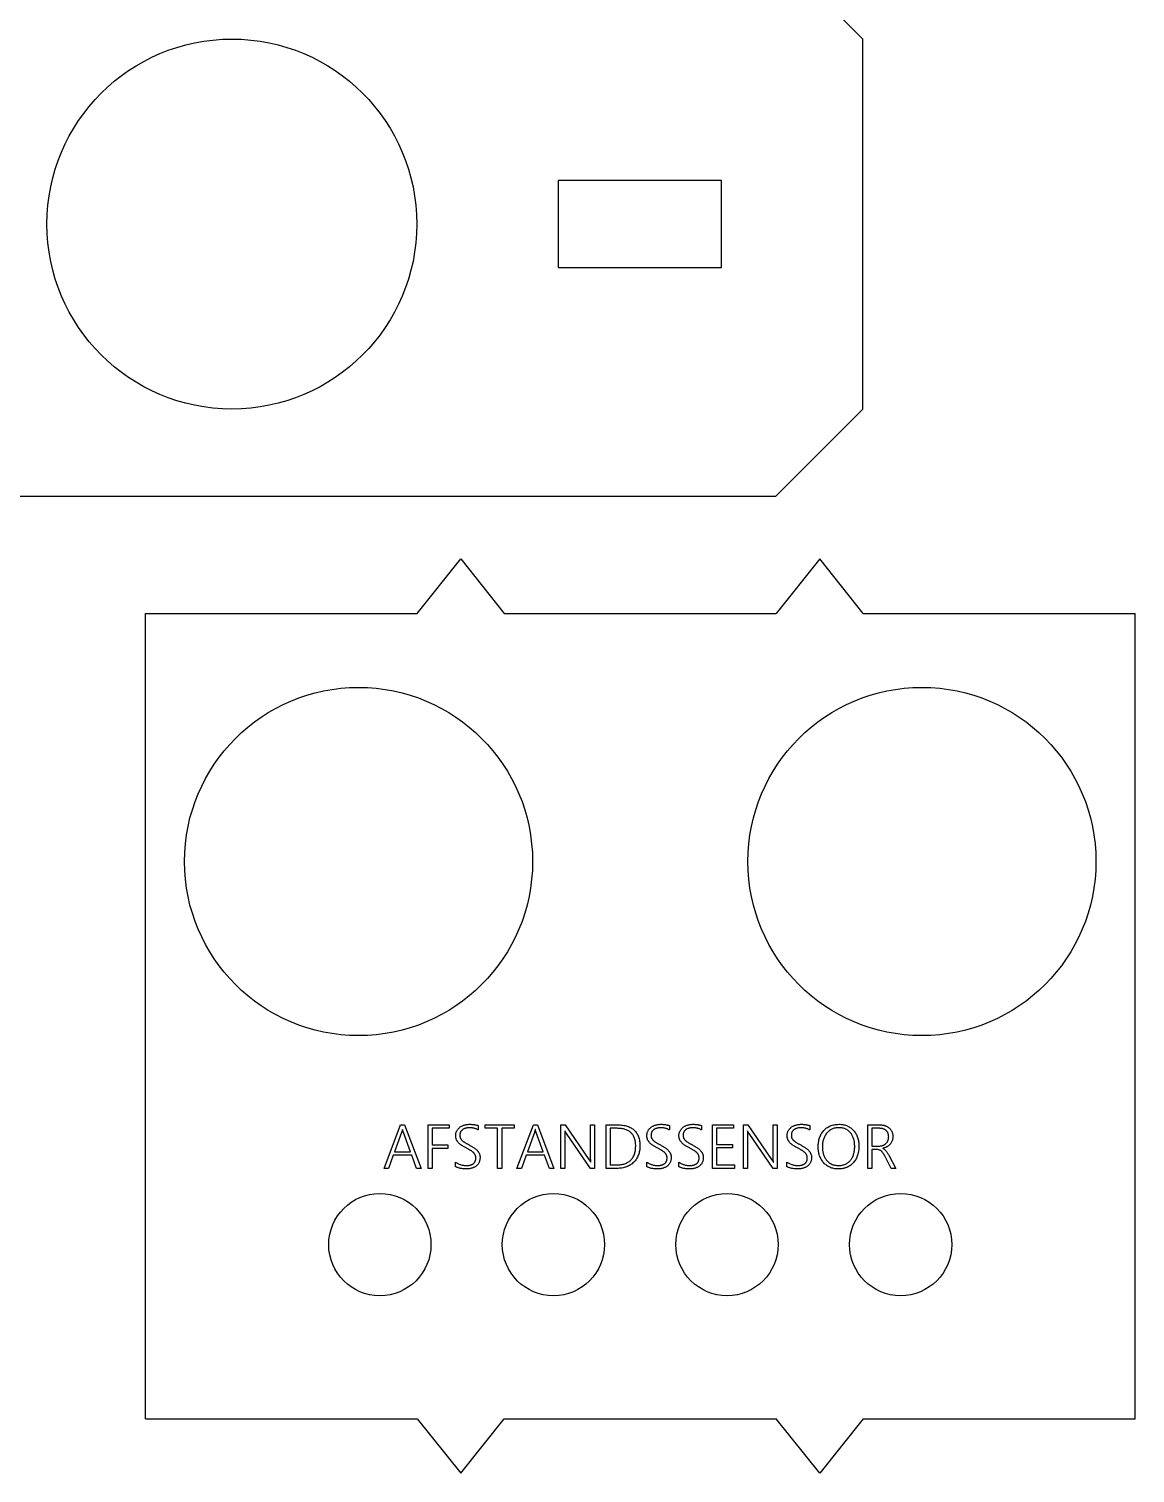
# Model space of a CAD drawing. Header units: millimetres. Extents: x 0 to 333, y 0 to 392.
# Drawn here: x 209 to 259.8, y 145.8 to 212.1 of the extents above; entities that cross this region are included whole.
import ezdxf

# ---------------------------------------------------------------- set-up
doc = ezdxf.new("R2010")
doc.units = ezdxf.units.MM

msp = doc.modelspace()

# ---------------------------------------------------------------- linework, layer by layer
at = {"color": 7, "linetype": 'Continuous', "lineweight": 25}
for p, q in [((247.286, 211.656), (243.286, 215.656)), ((247.286, 194.656), (247.286, 211.656)), ((240.786, 205.156), (233.286, 205.156)), ((233.286, 205.156), (233.286, 201.156)), ((240.786, 201.156), (240.786, 205.156)), ((233.286, 201.156), (240.786, 201.156)), ((243.286, 190.656), (247.286, 194.656)), ((207.286, 190.656), (243.286, 190.656)), ((226.808, 185.268), (228.808, 187.768)), ((228.808, 187.768), (230.808, 185.268)), ((245.308, 187.768), (243.308, 185.268)), ((247.308, 185.268), (245.308, 187.768)), ((214.308, 148.268), (214.308, 185.268)), ((214.308, 185.268), (226.808, 185.268)), ((230.808, 185.268), (243.308, 185.268)), ((247.308, 185.268), (259.808, 185.268)), ((259.808, 148.268), (259.808, 185.268)), ((225.284, 159.768), (226.042, 161.768)), ((226.088, 161.418), (225.766, 160.531)), ((226.042, 161.768), (226.228, 161.768)), ((226.132, 161.559), (226.127, 161.559)), ((226.495, 160.531), (226.17, 161.418)), ((226.228, 161.768), (226.982, 159.768)), ((227.303, 161.768), (228.273, 161.768)), ((227.303, 159.768), (227.303, 161.768)), ((227.488, 161.61), (227.488, 160.847)), ((228.273, 161.61), (227.488, 161.61)), ((228.273, 161.768), (228.273, 161.61)), ((229.612, 161.733), (229.612, 161.535)), ((229.93, 161.768), (231.262, 161.768)), ((229.93, 161.61), (229.93, 161.768)), ((230.503, 161.61), (229.93, 161.61)), ((230.503, 159.768), (230.503, 161.61)), ((230.688, 161.61), (230.688, 159.768)), ((231.262, 161.61), (230.688, 161.61)), ((231.262, 161.768), (231.262, 161.61)), ((231.39, 159.768), (232.148, 161.768)), ((232.193, 161.418), (231.871, 160.531)), ((232.148, 161.768), (232.333, 161.768)), ((232.238, 161.559), (232.232, 161.559)), ((232.6, 160.531), (232.275, 161.418)), ((232.333, 161.768), (233.087, 159.768)), ((233.408, 161.768), (233.612, 161.768)), ((233.408, 159.768), (233.408, 161.768)), ((233.593, 161.498), (233.586, 161.498)), ((233.593, 161.317), (233.593, 159.768)), ((233.612, 161.768), (234.699, 160.182)), ((234.771, 159.768), (233.666, 161.373)), ((234.777, 161.768), (234.962, 161.768)), ((234.777, 160.281), (234.777, 161.768)), ((234.962, 161.768), (234.962, 159.768)), ((235.487, 161.768), (236.01, 161.768)), ((235.487, 159.768), (235.487, 161.768)), ((235.672, 161.61), (235.672, 159.926)), ((235.998, 161.61), (235.672, 161.61)), ((238.402, 161.733), (238.402, 161.535)), ((239.875, 161.733), (239.875, 161.535)), ((240.382, 161.768), (241.352, 161.768)), ((240.382, 159.768), (240.382, 161.768)), ((240.567, 161.61), (240.567, 160.873)), ((241.352, 161.61), (240.567, 161.61)), ((241.352, 161.768), (241.352, 161.61)), ((241.803, 161.768), (242.007, 161.768)), ((241.803, 159.768), (241.803, 161.768)), ((241.988, 161.498), (241.981, 161.498)), ((241.988, 161.317), (241.988, 159.768)), ((242.007, 161.768), (243.094, 160.182)), ((243.166, 159.768), (242.061, 161.373)), ((243.171, 161.768), (243.357, 161.768)), ((243.171, 160.281), (243.171, 161.768)), ((243.357, 161.768), (243.357, 159.768)), ((244.849, 161.733), (244.849, 161.535)), ((247.513, 161.768), (248.087, 161.768)), ((247.513, 159.768), (247.513, 161.768)), ((248.043, 161.61), (247.698, 161.61)), ((247.698, 161.61), (247.698, 160.794)), ((227.488, 160.847), (228.215, 160.847)), ((227.488, 160.689), (227.488, 159.768)), ((228.215, 160.689), (227.488, 160.689)), ((228.215, 160.847), (228.215, 160.689)), ((240.567, 160.873), (241.293, 160.873)), ((240.567, 160.715), (240.567, 159.926)), ((241.293, 160.715), (240.567, 160.715)), ((241.293, 160.873), (241.293, 160.715)), ((247.698, 160.794), (248.028, 160.794)), ((247.698, 160.636), (247.698, 159.768)), ((247.917, 160.636), (247.698, 160.636)), ((248.216, 160.692), (248.216, 160.687)), ((225.703, 160.373), (225.49, 159.768)), ((226.557, 160.373), (225.703, 160.373)), ((225.766, 160.531), (226.495, 160.531)), ((226.776, 159.768), (226.557, 160.373)), ((228.567, 159.844), (228.567, 160.058)), ((231.809, 160.373), (231.595, 159.768)), ((232.662, 160.373), (231.809, 160.373)), ((231.871, 160.531), (232.6, 160.531)), ((232.881, 159.768), (232.662, 160.373)), ((234.781, 160.051), (234.788, 160.051)), ((235.672, 159.926), (235.977, 159.926)), ((237.357, 159.844), (237.357, 160.058)), ((238.83, 159.844), (238.83, 160.058)), ((240.567, 159.926), (241.396, 159.926)), ((241.396, 159.926), (241.396, 159.768)), ((243.175, 160.051), (243.182, 160.051)), ((243.804, 159.844), (243.804, 160.058)), ((248.597, 159.768), (248.298, 160.34)), ((248.479, 160.383), (248.814, 159.768)), ((225.49, 159.768), (225.284, 159.768)), ((226.982, 159.768), (226.776, 159.768)), ((227.488, 159.768), (227.303, 159.768)), ((230.688, 159.768), (230.503, 159.768)), ((231.595, 159.768), (231.39, 159.768)), ((233.087, 159.768), (232.881, 159.768)), ((233.593, 159.768), (233.408, 159.768)), ((234.962, 159.768), (234.771, 159.768)), ((235.985, 159.768), (235.487, 159.768)), ((241.396, 159.768), (240.382, 159.768)), ((241.988, 159.768), (241.803, 159.768)), ((243.357, 159.768), (243.166, 159.768)), ((247.698, 159.768), (247.513, 159.768)), ((248.814, 159.768), (248.597, 159.768)), ((214.308, 148.268), (226.808, 148.268)), ((226.808, 148.268), (228.808, 145.768)), ((228.808, 145.768), (230.808, 148.268)), ((230.808, 148.268), (243.308, 148.268)), ((245.308, 145.768), (243.308, 148.268)), ((247.308, 148.268), (245.308, 145.768)), ((247.308, 148.268), (259.808, 148.268))]:
    msp.add_line(p, q, dxfattribs=at)
for centre, radius in [((218.286, 203.156), 8.5), ((224.108, 173.868), 8), ((250.008, 173.868), 8), ((225.088, 156.268), 2.35), ((233.068, 156.268), 2.35), ((241.048, 156.268), 2.35), ((249.028, 156.268), 2.35)]:
    msp.add_circle(centre, radius, dxfattribs=at)
for points, knots in [([(226.127, 161.559), (226.124, 161.545), (226.119, 161.518), (226.109, 161.481), (226.098, 161.448), (226.091, 161.428), (226.088, 161.418)], [0, 0, 0, 0, 0.293668, 0.558533, 0.791736, 1, 1, 1, 1]), ([(226.17, 161.418), (226.166, 161.428), (226.159, 161.448), (226.149, 161.481), (226.139, 161.518), (226.135, 161.545), (226.132, 161.559)], [0, 0, 0, 0, 0.208758, 0.442514, 0.707303, 1, 1, 1, 1]), ([(228.574, 161.276), (228.575, 161.296), (228.576, 161.334), (228.586, 161.39), (228.602, 161.443), (228.624, 161.492), (228.653, 161.538), (228.685, 161.581), (228.722, 161.62), (228.764, 161.656), (228.81, 161.687), (228.859, 161.715), (228.913, 161.739), (228.969, 161.759), (229.029, 161.775), (229.091, 161.786), (229.154, 161.793), (229.198, 161.794), (229.219, 161.794)], [0, 0, 0, 0, 0.063735, 0.124676, 0.183796, 0.242354, 0.300661, 0.358779, 0.416691, 0.475722, 0.535839, 0.597217, 0.660158, 0.725177, 0.791995, 0.859818, 0.928765, 1, 1, 1, 1]), ([(229.053, 160.709), (229.032, 160.721), (228.993, 160.743), (228.936, 160.776), (228.883, 160.808), (228.835, 160.839), (228.791, 160.87), (228.752, 160.902), (228.717, 160.933), (228.686, 160.965), (228.659, 160.999), (228.635, 161.033), (228.616, 161.069), (228.6, 161.106), (228.589, 161.145), (228.58, 161.186), (228.575, 161.23), (228.575, 161.26), (228.574, 161.276)], [0, 0, 0, 0, 0.089078, 0.173101, 0.251216, 0.324082, 0.391474, 0.455748, 0.515299, 0.571813, 0.625648, 0.677941, 0.729585, 0.780128, 0.831353, 0.885231, 0.940946, 1, 1, 1, 1]), ([(229.198, 161.636), (229.184, 161.636), (229.155, 161.636), (229.112, 161.631), (229.071, 161.624), (229.031, 161.614), (228.994, 161.602), (228.958, 161.587), (228.925, 161.57), (228.894, 161.55), (228.866, 161.527), (228.841, 161.502), (228.819, 161.474), (228.8, 161.443), (228.785, 161.41), (228.775, 161.374), (228.768, 161.335), (228.767, 161.309), (228.767, 161.295)], [0, 0, 0, 0, 0.070659, 0.140277, 0.207866, 0.274449, 0.338928, 0.401051, 0.462157, 0.521852, 0.580128, 0.637141, 0.694589, 0.752299, 0.810754, 0.87107, 0.933949, 1, 1, 1, 1]), ([(228.767, 161.295), (228.767, 161.283), (228.768, 161.259), (228.772, 161.224), (228.779, 161.191), (228.789, 161.161), (228.803, 161.133), (228.82, 161.107), (228.84, 161.08), (228.863, 161.054), (228.892, 161.03), (228.923, 161.005), (228.958, 160.98), (228.998, 160.955), (229.042, 160.93), (229.09, 160.903), (229.143, 160.874), (229.179, 160.854), (229.198, 160.844)], [0, 0, 0, 0, 0.056398, 0.109489, 0.158938, 0.205362, 0.251354, 0.298957, 0.348886, 0.401054, 0.456764, 0.517129, 0.582083, 0.651682, 0.727748, 0.810957, 0.902166, 1, 1, 1, 1]), ([(229.612, 161.535), (229.597, 161.543), (229.568, 161.56), (229.52, 161.58), (229.471, 161.597), (229.421, 161.612), (229.368, 161.622), (229.313, 161.631), (229.256, 161.635), (229.218, 161.636), (229.198, 161.636)], [0, 0, 0, 0, 0.117858, 0.236682, 0.357139, 0.479208, 0.60482, 0.732257, 0.864402, 1, 1, 1, 1]), ([(229.219, 161.794), (229.239, 161.794), (229.276, 161.794), (229.331, 161.791), (229.384, 161.786), (229.434, 161.779), (229.482, 161.771), (229.528, 161.76), (229.571, 161.748), (229.599, 161.738), (229.612, 161.733)], [0, 0, 0, 0, 0.144064, 0.281099, 0.413379, 0.541002, 0.662297, 0.779599, 0.891958, 1, 1, 1, 1]), ([(232.232, 161.559), (232.229, 161.545), (232.224, 161.518), (232.214, 161.481), (232.204, 161.448), (232.196, 161.428), (232.193, 161.418)], [0, 0, 0, 0, 0.293668, 0.558533, 0.791736, 1, 1, 1, 1]), ([(232.275, 161.418), (232.272, 161.428), (232.265, 161.448), (232.254, 161.481), (232.245, 161.518), (232.24, 161.545), (232.238, 161.559)], [0, 0, 0, 0, 0.208758, 0.442514, 0.707303, 1, 1, 1, 1]), ([(233.586, 161.498), (233.587, 161.488), (233.589, 161.465), (233.591, 161.425), (233.593, 161.375), (233.593, 161.337), (233.593, 161.317)], [0, 0, 0, 0, 0.166092, 0.386073, 0.662531, 1, 1, 1, 1]), ([(233.666, 161.373), (233.66, 161.383), (233.646, 161.404), (233.625, 161.435), (233.607, 161.466), (233.597, 161.488), (233.593, 161.498)], [0, 0, 0, 0, 0.25441, 0.513536, 0.763842, 1, 1, 1, 1]), ([(236.849, 160.789), (236.848, 160.823), (236.847, 160.887), (236.837, 160.98), (236.82, 161.067), (236.797, 161.148), (236.767, 161.222), (236.731, 161.29), (236.687, 161.351), (236.637, 161.406), (236.58, 161.454), (236.516, 161.496), (236.446, 161.531), (236.369, 161.56), (236.286, 161.583), (236.196, 161.598), (236.099, 161.608), (236.032, 161.609), (235.998, 161.61)], [0, 0, 0, 0, 0.073434, 0.142362, 0.207253, 0.268784, 0.327412, 0.384002, 0.439037, 0.493345, 0.548215, 0.603816, 0.661596, 0.721869, 0.785362, 0.852528, 0.923838, 1, 1, 1, 1]), ([(236.01, 161.768), (236.051, 161.767), (236.132, 161.766), (236.248, 161.754), (236.356, 161.735), (236.457, 161.708), (236.55, 161.674), (236.636, 161.631), (236.713, 161.581), (236.783, 161.523), (236.844, 161.457), (236.898, 161.384), (236.943, 161.304), (236.979, 161.216), (237.008, 161.121), (237.028, 161.018), (237.041, 160.909), (237.042, 160.833), (237.043, 160.794)], [0, 0, 0, 0, 0.076225, 0.147957, 0.215583, 0.279565, 0.340358, 0.398656, 0.455173, 0.510529, 0.565501, 0.62094, 0.677267, 0.735466, 0.796321, 0.86031, 0.928068, 1, 1, 1, 1]), ([(237.364, 161.276), (237.364, 161.296), (237.366, 161.334), (237.375, 161.39), (237.391, 161.443), (237.414, 161.492), (237.442, 161.538), (237.474, 161.581), (237.512, 161.62), (237.553, 161.656), (237.599, 161.687), (237.649, 161.715), (237.702, 161.739), (237.759, 161.759), (237.818, 161.775), (237.88, 161.786), (237.944, 161.793), (237.987, 161.794), (238.009, 161.794)], [0, 0, 0, 0, 0.0637348, 0.1246758, 0.1837958, 0.2423537, 0.3006609, 0.3587793, 0.4166912, 0.4757224, 0.5358388, 0.5972169, 0.6601576, 0.7251767, 0.7919952, 0.8598183, 0.9287649, 1, 1, 1, 1]), ([(237.842, 160.709), (237.822, 160.721), (237.782, 160.743), (237.725, 160.776), (237.673, 160.808), (237.625, 160.839), (237.581, 160.87), (237.542, 160.902), (237.506, 160.933), (237.475, 160.965), (237.448, 160.999), (237.425, 161.033), (237.406, 161.069), (237.39, 161.106), (237.378, 161.145), (237.37, 161.186), (237.365, 161.23), (237.364, 161.26), (237.364, 161.276)], [0, 0, 0, 0, 0.089078, 0.173101, 0.251216, 0.324082, 0.391474, 0.455748, 0.515299, 0.571813, 0.625648, 0.677941, 0.729585, 0.780128, 0.831353, 0.885231, 0.940946, 1, 1, 1, 1]), ([(237.988, 161.636), (237.973, 161.636), (237.945, 161.636), (237.902, 161.631), (237.861, 161.624), (237.821, 161.614), (237.783, 161.602), (237.747, 161.587), (237.714, 161.57), (237.683, 161.55), (237.655, 161.527), (237.63, 161.502), (237.608, 161.474), (237.59, 161.443), (237.574, 161.41), (237.565, 161.374), (237.558, 161.335), (237.557, 161.309), (237.557, 161.295)], [0, 0, 0, 0, 0.070659, 0.140277, 0.207866, 0.274449, 0.338928, 0.401051, 0.462157, 0.521852, 0.580128, 0.637141, 0.694589, 0.752299, 0.810754, 0.87107, 0.933949, 1, 1, 1, 1]), ([(237.557, 161.295), (237.557, 161.283), (237.557, 161.259), (237.562, 161.224), (237.569, 161.191), (237.579, 161.161), (237.592, 161.133), (237.609, 161.107), (237.629, 161.08), (237.653, 161.054), (237.681, 161.03), (237.712, 161.005), (237.748, 160.98), (237.787, 160.955), (237.831, 160.93), (237.879, 160.903), (237.932, 160.874), (237.969, 160.854), (237.988, 160.844)], [0, 0, 0, 0, 0.056398, 0.109489, 0.158938, 0.205362, 0.251354, 0.298957, 0.348886, 0.401054, 0.456764, 0.517129, 0.582083, 0.651682, 0.727748, 0.810957, 0.902166, 1, 1, 1, 1]), ([(238.402, 161.535), (238.387, 161.543), (238.357, 161.56), (238.31, 161.58), (238.261, 161.597), (238.21, 161.612), (238.157, 161.622), (238.103, 161.631), (238.046, 161.635), (238.007, 161.636), (237.988, 161.636)], [0, 0, 0, 0, 0.117858, 0.236682, 0.357139, 0.479208, 0.60482, 0.732257, 0.864402, 1, 1, 1, 1]), ([(238.009, 161.794), (238.028, 161.794), (238.066, 161.794), (238.121, 161.791), (238.173, 161.786), (238.224, 161.779), (238.272, 161.771), (238.317, 161.76), (238.361, 161.748), (238.388, 161.738), (238.402, 161.733)], [0, 0, 0, 0, 0.144064, 0.281099, 0.413379, 0.541002, 0.662297, 0.779599, 0.891958, 1, 1, 1, 1]), ([(238.837, 161.276), (238.838, 161.296), (238.839, 161.334), (238.849, 161.39), (238.865, 161.443), (238.887, 161.492), (238.916, 161.538), (238.948, 161.581), (238.986, 161.62), (239.027, 161.656), (239.073, 161.687), (239.122, 161.715), (239.176, 161.739), (239.233, 161.759), (239.292, 161.775), (239.354, 161.786), (239.417, 161.793), (239.461, 161.794), (239.483, 161.794)], [0, 0, 0, 0, 0.0637348, 0.1246758, 0.1837958, 0.2423537, 0.3006609, 0.3587793, 0.4166912, 0.4757224, 0.5358388, 0.5972169, 0.6601576, 0.7251767, 0.7919952, 0.8598183, 0.9287649, 1, 1, 1, 1]), ([(239.316, 160.709), (239.296, 160.721), (239.256, 160.743), (239.199, 160.776), (239.147, 160.808), (239.098, 160.839), (239.055, 160.87), (239.015, 160.902), (238.98, 160.933), (238.949, 160.965), (238.922, 160.999), (238.899, 161.033), (238.879, 161.069), (238.863, 161.106), (238.852, 161.145), (238.843, 161.186), (238.838, 161.23), (238.838, 161.26), (238.837, 161.276)], [0, 0, 0, 0, 0.089078, 0.173101, 0.251216, 0.324082, 0.391474, 0.455748, 0.515299, 0.571813, 0.625648, 0.677941, 0.729585, 0.780128, 0.831353, 0.885231, 0.940946, 1, 1, 1, 1]), ([(239.462, 161.636), (239.447, 161.636), (239.418, 161.636), (239.376, 161.631), (239.334, 161.624), (239.295, 161.614), (239.257, 161.602), (239.221, 161.587), (239.188, 161.57), (239.157, 161.55), (239.129, 161.527), (239.104, 161.502), (239.082, 161.474), (239.063, 161.443), (239.048, 161.41), (239.038, 161.374), (239.031, 161.335), (239.031, 161.309), (239.03, 161.295)], [0, 0, 0, 0, 0.070659, 0.140277, 0.207866, 0.274449, 0.338928, 0.401051, 0.462157, 0.521852, 0.580128, 0.637141, 0.694589, 0.752299, 0.810754, 0.87107, 0.933949, 1, 1, 1, 1]), ([(239.03, 161.295), (239.03, 161.283), (239.031, 161.259), (239.036, 161.224), (239.042, 161.191), (239.052, 161.161), (239.066, 161.133), (239.083, 161.107), (239.103, 161.08), (239.127, 161.054), (239.155, 161.03), (239.186, 161.005), (239.221, 160.98), (239.261, 160.955), (239.305, 160.93), (239.353, 160.903), (239.406, 160.874), (239.443, 160.854), (239.462, 160.844)], [0, 0, 0, 0, 0.056398, 0.109489, 0.158938, 0.205362, 0.251354, 0.298957, 0.348886, 0.401054, 0.456764, 0.517129, 0.582083, 0.651682, 0.727748, 0.810957, 0.902166, 1, 1, 1, 1]), ([(239.875, 161.535), (239.86, 161.543), (239.831, 161.56), (239.784, 161.58), (239.735, 161.597), (239.684, 161.612), (239.631, 161.622), (239.576, 161.631), (239.52, 161.635), (239.481, 161.636), (239.462, 161.636)], [0, 0, 0, 0, 0.117858, 0.236682, 0.357139, 0.479208, 0.60482, 0.732257, 0.864402, 1, 1, 1, 1]), ([(239.483, 161.794), (239.502, 161.794), (239.539, 161.794), (239.594, 161.791), (239.647, 161.786), (239.697, 161.779), (239.745, 161.771), (239.791, 161.76), (239.834, 161.748), (239.862, 161.738), (239.875, 161.733)], [0, 0, 0, 0, 0.144064, 0.281099, 0.413379, 0.541002, 0.662297, 0.779599, 0.891958, 1, 1, 1, 1]), ([(241.981, 161.498), (241.982, 161.488), (241.984, 161.465), (241.986, 161.425), (241.988, 161.375), (241.988, 161.337), (241.988, 161.317)], [0, 0, 0, 0, 0.166092, 0.386073, 0.662531, 1, 1, 1, 1]), ([(242.061, 161.373), (242.054, 161.383), (242.04, 161.404), (242.02, 161.435), (242.002, 161.466), (241.992, 161.488), (241.988, 161.498)], [0, 0, 0, 0, 0.25441, 0.513536, 0.763842, 1, 1, 1, 1]), ([(243.811, 161.276), (243.812, 161.296), (243.813, 161.334), (243.823, 161.39), (243.839, 161.443), (243.861, 161.492), (243.889, 161.538), (243.922, 161.581), (243.959, 161.62), (244.001, 161.656), (244.047, 161.687), (244.096, 161.715), (244.149, 161.739), (244.206, 161.759), (244.266, 161.775), (244.327, 161.786), (244.391, 161.793), (244.434, 161.794), (244.456, 161.794)], [0, 0, 0, 0, 0.0637348, 0.1246758, 0.1837958, 0.2423537, 0.3006609, 0.3587793, 0.4166912, 0.4757224, 0.5358388, 0.5972169, 0.6601576, 0.7251767, 0.7919952, 0.8598183, 0.9287649, 1, 1, 1, 1]), ([(244.29, 160.709), (244.269, 160.721), (244.23, 160.743), (244.172, 160.776), (244.12, 160.808), (244.072, 160.839), (244.028, 160.87), (243.989, 160.902), (243.954, 160.933), (243.923, 160.965), (243.896, 160.999), (243.872, 161.033), (243.853, 161.069), (243.837, 161.106), (243.826, 161.145), (243.817, 161.186), (243.812, 161.23), (243.811, 161.26), (243.811, 161.276)], [0, 0, 0, 0, 0.089078, 0.173101, 0.251216, 0.324082, 0.391474, 0.455748, 0.515299, 0.571813, 0.625648, 0.677941, 0.729585, 0.780128, 0.831353, 0.885231, 0.940946, 1, 1, 1, 1]), ([(244.435, 161.636), (244.421, 161.636), (244.392, 161.636), (244.349, 161.631), (244.308, 161.624), (244.268, 161.614), (244.23, 161.602), (244.195, 161.587), (244.161, 161.57), (244.131, 161.55), (244.102, 161.527), (244.077, 161.502), (244.056, 161.474), (244.037, 161.443), (244.022, 161.41), (244.012, 161.374), (244.005, 161.335), (244.004, 161.309), (244.004, 161.295)], [0, 0, 0, 0, 0.070659, 0.140277, 0.207866, 0.274449, 0.338928, 0.401051, 0.462157, 0.521852, 0.580128, 0.637141, 0.694589, 0.752299, 0.810754, 0.87107, 0.933949, 1, 1, 1, 1]), ([(244.004, 161.295), (244.004, 161.283), (244.004, 161.259), (244.009, 161.224), (244.016, 161.191), (244.026, 161.161), (244.039, 161.133), (244.057, 161.107), (244.077, 161.08), (244.1, 161.054), (244.128, 161.03), (244.159, 161.005), (244.195, 160.98), (244.235, 160.955), (244.278, 160.93), (244.327, 160.903), (244.379, 160.874), (244.416, 160.854), (244.435, 160.844)], [0, 0, 0, 0, 0.056398, 0.109489, 0.158938, 0.205362, 0.251354, 0.298957, 0.348886, 0.401054, 0.456764, 0.517129, 0.582083, 0.651682, 0.727748, 0.810957, 0.902166, 1, 1, 1, 1]), ([(244.849, 161.535), (244.834, 161.543), (244.804, 161.56), (244.757, 161.58), (244.708, 161.597), (244.657, 161.612), (244.605, 161.622), (244.55, 161.631), (244.493, 161.635), (244.455, 161.636), (244.435, 161.636)], [0, 0, 0, 0, 0.117858, 0.236682, 0.357139, 0.479208, 0.60482, 0.732257, 0.864402, 1, 1, 1, 1]), ([(244.456, 161.794), (244.475, 161.794), (244.513, 161.794), (244.568, 161.791), (244.621, 161.786), (244.671, 161.779), (244.719, 161.771), (244.765, 161.76), (244.808, 161.748), (244.835, 161.738), (244.849, 161.733)], [0, 0, 0, 0, 0.144064, 0.281099, 0.413379, 0.541002, 0.662297, 0.779599, 0.891958, 1, 1, 1, 1]), ([(245.238, 160.746), (245.238, 160.784), (245.24, 160.859), (245.252, 160.968), (245.272, 161.072), (245.301, 161.171), (245.336, 161.264), (245.38, 161.351), (245.43, 161.431), (245.489, 161.504), (245.554, 161.569), (245.627, 161.627), (245.707, 161.677), (245.793, 161.719), (245.886, 161.753), (245.985, 161.776), (246.091, 161.791), (246.163, 161.793), (246.201, 161.794)], [0, 0, 0, 0, 0.070944, 0.138921, 0.20488, 0.268796, 0.331017, 0.390998, 0.449575, 0.507295, 0.564667, 0.622228, 0.680315, 0.739952, 0.801246, 0.864691, 0.93057, 1, 1, 1, 1]), ([(246.181, 161.636), (246.152, 161.635), (246.095, 161.633), (246.012, 161.621), (245.934, 161.599), (245.861, 161.568), (245.794, 161.531), (245.732, 161.486), (245.675, 161.436), (245.625, 161.38), (245.58, 161.318), (245.54, 161.251), (245.507, 161.179), (245.48, 161.102), (245.458, 161.021), (245.442, 160.938), (245.433, 160.852), (245.431, 160.793), (245.43, 160.764)], [0, 0, 0, 0, 0.067943, 0.132729, 0.194952, 0.255772, 0.315241, 0.373676, 0.431903, 0.490554, 0.549621, 0.609607, 0.671036, 0.734314, 0.798994, 0.864471, 0.931451, 1, 1, 1, 1]), ([(246.917, 160.769), (246.916, 160.798), (246.916, 160.855), (246.907, 160.94), (246.894, 161.022), (246.876, 161.102), (246.852, 161.179), (246.822, 161.251), (246.786, 161.318), (246.744, 161.38), (246.696, 161.437), (246.641, 161.486), (246.581, 161.531), (246.514, 161.568), (246.441, 161.599), (246.36, 161.621), (246.273, 161.634), (246.213, 161.635), (246.181, 161.636)], [0, 0, 0, 0, 0.067764, 0.133893, 0.198608, 0.262551, 0.324898, 0.385483, 0.443955, 0.501912, 0.559269, 0.616483, 0.674319, 0.733687, 0.794985, 0.859242, 0.927066, 1, 1, 1, 1]), ([(246.201, 161.794), (246.235, 161.793), (246.302, 161.792), (246.4, 161.777), (246.493, 161.754), (246.579, 161.72), (246.661, 161.679), (246.736, 161.63), (246.805, 161.574), (246.867, 161.51), (246.922, 161.44), (246.972, 161.364), (247.013, 161.281), (247.048, 161.193), (247.075, 161.1), (247.096, 161.002), (247.107, 160.9), (247.109, 160.831), (247.11, 160.796)], [0, 0, 0, 0, 0.067853, 0.132812, 0.195223, 0.256506, 0.316411, 0.375224, 0.433412, 0.491893, 0.550755, 0.610399, 0.67091, 0.733598, 0.797774, 0.86313, 0.930533, 1, 1, 1, 1]), ([(248.478, 161.224), (248.477, 161.239), (248.477, 161.267), (248.471, 161.309), (248.463, 161.348), (248.45, 161.385), (248.435, 161.419), (248.415, 161.451), (248.393, 161.481), (248.366, 161.508), (248.337, 161.532), (248.304, 161.553), (248.268, 161.57), (248.229, 161.585), (248.187, 161.596), (248.142, 161.604), (248.094, 161.609), (248.06, 161.61), (248.043, 161.61)], [0, 0, 0, 0, 0.066727, 0.12957, 0.190202, 0.248732, 0.30562, 0.361838, 0.418301, 0.475148, 0.533157, 0.591421, 0.651341, 0.71407, 0.779824, 0.849389, 0.922685, 1, 1, 1, 1]), ([(248.087, 161.768), (248.105, 161.767), (248.142, 161.766), (248.197, 161.76), (248.251, 161.749), (248.304, 161.735), (248.355, 161.716), (248.403, 161.693), (248.448, 161.666), (248.491, 161.635), (248.53, 161.6), (248.565, 161.56), (248.596, 161.517), (248.623, 161.469), (248.645, 161.417), (248.66, 161.361), (248.67, 161.301), (248.671, 161.259), (248.671, 161.238)], [0, 0, 0, 0, 0.0628, 0.125481, 0.187111, 0.24937, 0.310852, 0.370951, 0.430585, 0.489815, 0.549074, 0.608373, 0.668736, 0.730549, 0.794093, 0.859165, 0.927872, 1, 1, 1, 1]), ([(229.501, 160.245), (229.501, 160.258), (229.5, 160.283), (229.495, 160.319), (229.487, 160.352), (229.475, 160.383), (229.46, 160.413), (229.441, 160.441), (229.419, 160.468), (229.393, 160.494), (229.363, 160.52), (229.33, 160.546), (229.293, 160.571), (229.252, 160.596), (229.207, 160.622), (229.16, 160.65), (229.107, 160.679), (229.071, 160.699), (229.053, 160.709)], [0, 0, 0, 0, 0.056037, 0.108906, 0.158548, 0.206741, 0.254127, 0.304049, 0.35492, 0.408982, 0.466181, 0.527955, 0.592909, 0.663229, 0.738497, 0.819442, 0.907032, 1, 1, 1, 1]), ([(229.198, 160.844), (229.219, 160.833), (229.258, 160.812), (229.315, 160.779), (229.367, 160.747), (229.416, 160.715), (229.46, 160.683), (229.501, 160.651), (229.538, 160.618), (229.571, 160.583), (229.6, 160.549), (229.626, 160.513), (229.647, 160.475), (229.664, 160.437), (229.677, 160.397), (229.688, 160.356), (229.693, 160.312), (229.694, 160.282), (229.694, 160.266)], [0, 0, 0, 0, 0.085508, 0.167007, 0.243156, 0.315146, 0.382915, 0.447628, 0.509113, 0.568012, 0.624598, 0.678887, 0.73174, 0.783412, 0.835114, 0.888155, 0.942719, 1, 1, 1, 1]), ([(235.977, 159.926), (236.01, 159.926), (236.075, 159.928), (236.17, 159.938), (236.26, 159.956), (236.344, 159.98), (236.422, 160.012), (236.494, 160.05), (236.559, 160.095), (236.619, 160.147), (236.672, 160.205), (236.719, 160.27), (236.758, 160.342), (236.791, 160.42), (236.817, 160.503), (236.835, 160.594), (236.847, 160.69), (236.848, 160.756), (236.849, 160.789)], [0, 0, 0, 0, 0.0716195, 0.1397601, 0.2049155, 0.2672617, 0.3273701, 0.3854788, 0.4422564, 0.4984188, 0.5547053, 0.6115066, 0.6697794, 0.7299555, 0.7925579, 0.8581188, 0.9272032, 1, 1, 1, 1]), ([(237.043, 160.794), (237.042, 160.756), (237.04, 160.682), (237.026, 160.574), (237.003, 160.471), (236.972, 160.373), (236.931, 160.282), (236.883, 160.196), (236.826, 160.118), (236.761, 160.047), (236.688, 159.984), (236.608, 159.927), (236.521, 159.879), (236.426, 159.839), (236.325, 159.807), (236.217, 159.784), (236.103, 159.77), (236.025, 159.768), (235.985, 159.768)], [0, 0, 0, 0, 0.068007, 0.133258, 0.196564, 0.25814, 0.318103, 0.376765, 0.434591, 0.492135, 0.549923, 0.608264, 0.668097, 0.729646, 0.793415, 0.859083, 0.928043, 1, 1, 1, 1]), ([(238.291, 160.245), (238.29, 160.258), (238.29, 160.283), (238.285, 160.319), (238.276, 160.352), (238.265, 160.383), (238.25, 160.413), (238.231, 160.441), (238.208, 160.468), (238.182, 160.494), (238.152, 160.52), (238.119, 160.546), (238.082, 160.571), (238.041, 160.596), (237.997, 160.622), (237.949, 160.65), (237.897, 160.679), (237.861, 160.699), (237.842, 160.709)], [0, 0, 0, 0, 0.056037, 0.108906, 0.158548, 0.206741, 0.254127, 0.304049, 0.35492, 0.408982, 0.466181, 0.527955, 0.592909, 0.663229, 0.738497, 0.819442, 0.907032, 1, 1, 1, 1]), ([(237.988, 160.844), (238.008, 160.833), (238.048, 160.812), (238.104, 160.779), (238.157, 160.747), (238.205, 160.715), (238.25, 160.683), (238.291, 160.651), (238.327, 160.618), (238.36, 160.583), (238.39, 160.549), (238.415, 160.513), (238.436, 160.475), (238.454, 160.437), (238.467, 160.397), (238.477, 160.356), (238.482, 160.312), (238.483, 160.282), (238.483, 160.266)], [0, 0, 0, 0, 0.085508, 0.167007, 0.243156, 0.315146, 0.382915, 0.447628, 0.509113, 0.568012, 0.624598, 0.678887, 0.73174, 0.783412, 0.835114, 0.888155, 0.942719, 1, 1, 1, 1]), ([(239.764, 160.245), (239.764, 160.258), (239.763, 160.283), (239.758, 160.319), (239.75, 160.352), (239.739, 160.383), (239.723, 160.413), (239.705, 160.441), (239.682, 160.468), (239.656, 160.494), (239.626, 160.52), (239.593, 160.546), (239.556, 160.571), (239.515, 160.596), (239.47, 160.622), (239.423, 160.65), (239.371, 160.679), (239.335, 160.699), (239.316, 160.709)], [0, 0, 0, 0, 0.056037, 0.108906, 0.158548, 0.206741, 0.254127, 0.304049, 0.35492, 0.408982, 0.466181, 0.527955, 0.592909, 0.663229, 0.738497, 0.819442, 0.907032, 1, 1, 1, 1]), ([(239.462, 160.844), (239.482, 160.833), (239.521, 160.812), (239.578, 160.779), (239.63, 160.747), (239.679, 160.715), (239.724, 160.683), (239.764, 160.651), (239.801, 160.618), (239.834, 160.583), (239.863, 160.549), (239.889, 160.513), (239.91, 160.475), (239.928, 160.437), (239.94, 160.397), (239.951, 160.356), (239.956, 160.312), (239.957, 160.282), (239.957, 160.266)], [0, 0, 0, 0, 0.085508, 0.167007, 0.243156, 0.315146, 0.382915, 0.447628, 0.509113, 0.568012, 0.624598, 0.678887, 0.73174, 0.783412, 0.835114, 0.888155, 0.942719, 1, 1, 1, 1]), ([(244.738, 160.245), (244.738, 160.258), (244.737, 160.283), (244.732, 160.319), (244.724, 160.352), (244.712, 160.383), (244.697, 160.413), (244.678, 160.441), (244.656, 160.468), (244.63, 160.494), (244.6, 160.52), (244.567, 160.546), (244.529, 160.571), (244.489, 160.596), (244.444, 160.622), (244.396, 160.65), (244.344, 160.679), (244.308, 160.699), (244.29, 160.709)], [0, 0, 0, 0, 0.056037, 0.108906, 0.158548, 0.206741, 0.254127, 0.304049, 0.35492, 0.408982, 0.466181, 0.527955, 0.592909, 0.663229, 0.738497, 0.819442, 0.907032, 1, 1, 1, 1]), ([(244.435, 160.844), (244.456, 160.833), (244.495, 160.812), (244.551, 160.779), (244.604, 160.747), (244.653, 160.715), (244.697, 160.683), (244.738, 160.651), (244.775, 160.618), (244.808, 160.583), (244.837, 160.549), (244.863, 160.513), (244.883, 160.475), (244.901, 160.437), (244.914, 160.397), (244.924, 160.356), (244.929, 160.312), (244.93, 160.282), (244.931, 160.266)], [0, 0, 0, 0, 0.085508, 0.167007, 0.243156, 0.315146, 0.382915, 0.447628, 0.509113, 0.568012, 0.624598, 0.678887, 0.73174, 0.783412, 0.835114, 0.888155, 0.942719, 1, 1, 1, 1]), ([(246.166, 159.741), (246.131, 159.742), (246.062, 159.744), (245.962, 159.759), (245.868, 159.783), (245.779, 159.818), (245.696, 159.861), (245.619, 159.911), (245.549, 159.968), (245.485, 160.032), (245.428, 160.103), (245.379, 160.181), (245.336, 160.264), (245.301, 160.353), (245.272, 160.446), (245.252, 160.543), (245.24, 160.644), (245.238, 160.712), (245.238, 160.746)], [0, 0, 0, 0, 0.06842, 0.133995, 0.197375, 0.259394, 0.32005, 0.379297, 0.438152, 0.496904, 0.556007, 0.615558, 0.676214, 0.738625, 0.802214, 0.866815, 0.932406, 1, 1, 1, 1]), ([(245.43, 160.764), (245.431, 160.736), (245.432, 160.68), (245.44, 160.597), (245.454, 160.516), (245.473, 160.437), (245.498, 160.362), (245.53, 160.29), (245.566, 160.223), (245.609, 160.161), (245.658, 160.104), (245.712, 160.053), (245.773, 160.008), (245.839, 159.969), (245.912, 159.937), (245.991, 159.915), (246.076, 159.902), (246.134, 159.9), (246.164, 159.899)], [0, 0, 0, 0, 0.066073, 0.131118, 0.195524, 0.259207, 0.321761, 0.382637, 0.442186, 0.501256, 0.559752, 0.6181, 0.677058, 0.737121, 0.798883, 0.86283, 0.929356, 1, 1, 1, 1]), ([(246.164, 159.899), (246.195, 159.9), (246.253, 159.901), (246.338, 159.914), (246.418, 159.934), (246.491, 159.963), (246.559, 159.999), (246.622, 160.04), (246.677, 160.09), (246.728, 160.144), (246.772, 160.205), (246.811, 160.271), (246.843, 160.343), (246.87, 160.42), (246.891, 160.502), (246.906, 160.588), (246.915, 160.677), (246.916, 160.738), (246.917, 160.769)], [0, 0, 0, 0, 0.069687, 0.135247, 0.197949, 0.258358, 0.317103, 0.374764, 0.431501, 0.488378, 0.546098, 0.605091, 0.66556, 0.728205, 0.793211, 0.85975, 0.928768, 1, 1, 1, 1]), ([(247.11, 160.796), (247.109, 160.759), (247.108, 160.686), (247.095, 160.579), (247.076, 160.476), (247.049, 160.378), (247.015, 160.284), (246.973, 160.197), (246.924, 160.116), (246.867, 160.042), (246.804, 159.975), (246.733, 159.915), (246.655, 159.864), (246.585, 159.827), (246.526, 159.802), (246.479, 159.786), (246.431, 159.772), (246.381, 159.761), (246.33, 159.752), (246.277, 159.746), (246.222, 159.742), (246.185, 159.742), (246.166, 159.741)], [0, 0, 0, 0, 0.069625, 0.136793, 0.202353, 0.266504, 0.328885, 0.389174, 0.448185, 0.506484, 0.56409, 0.621706, 0.679892, 0.739489, 0.769981, 0.80079, 0.832191, 0.863891, 0.896856, 0.930327, 0.964683, 1, 1, 1, 1]), ([(248.298, 160.34), (248.29, 160.353), (248.276, 160.379), (248.255, 160.417), (248.233, 160.451), (248.206, 160.49), (248.172, 160.532), (248.128, 160.573), (248.081, 160.603), (248.03, 160.623), (247.975, 160.634), (247.937, 160.635), (247.917, 160.636)], [0, 0, 0, 0, 0.090322, 0.174269, 0.25247, 0.323795, 0.453523, 0.568606, 0.674818, 0.777295, 0.88364, 1, 1, 1, 1]), ([(248.028, 160.794), (248.045, 160.794), (248.077, 160.795), (248.124, 160.801), (248.168, 160.81), (248.211, 160.823), (248.251, 160.84), (248.289, 160.86), (248.323, 160.883), (248.354, 160.91), (248.382, 160.94), (248.407, 160.972), (248.428, 161.008), (248.446, 161.046), (248.461, 161.087), (248.47, 161.131), (248.477, 161.176), (248.477, 161.208), (248.478, 161.224)], [0, 0, 0, 0, 0.069876, 0.137191, 0.201973, 0.265811, 0.328134, 0.388253, 0.446995, 0.504838, 0.56294, 0.621139, 0.679295, 0.739654, 0.801812, 0.865001, 0.931296, 1, 1, 1, 1]), ([(248.671, 161.238), (248.671, 161.22), (248.67, 161.186), (248.664, 161.136), (248.654, 161.087), (248.64, 161.041), (248.622, 160.998), (248.601, 160.956), (248.576, 160.918), (248.548, 160.882), (248.517, 160.848), (248.483, 160.817), (248.445, 160.789), (248.405, 160.763), (248.362, 160.741), (248.315, 160.721), (248.267, 160.705), (248.233, 160.696), (248.216, 160.692)], [0, 0, 0, 0, 0.067555, 0.132825, 0.196416, 0.258628, 0.319428, 0.379093, 0.437919, 0.497029, 0.555703, 0.615162, 0.675862, 0.737499, 0.800501, 0.86506, 0.931284, 1, 1, 1, 1]), ([(248.216, 160.687), (248.229, 160.681), (248.254, 160.668), (248.29, 160.644), (248.323, 160.614), (248.355, 160.579), (248.386, 160.539), (248.416, 160.492), (248.449, 160.44), (248.469, 160.403), (248.479, 160.383)], [0, 0, 0, 0, 0.1044783, 0.2076544, 0.3149009, 0.4291552, 0.5535005, 0.6872601, 0.8353172, 1, 1, 1, 1]), ([(228.567, 160.058), (228.585, 160.046), (228.62, 160.021), (228.677, 159.989), (228.738, 159.963), (228.8, 159.94), (228.864, 159.922), (228.927, 159.909), (228.989, 159.901), (229.03, 159.9), (229.05, 159.899)], [0, 0, 0, 0, 0.122913, 0.250653, 0.380545, 0.508637, 0.63608, 0.76223, 0.884327, 1, 1, 1, 1]), ([(229.694, 160.266), (229.693, 160.245), (229.693, 160.204), (229.683, 160.144), (229.668, 160.089), (229.647, 160.037), (229.62, 159.989), (229.588, 159.946), (229.552, 159.906), (229.51, 159.872), (229.464, 159.842), (229.414, 159.815), (229.359, 159.792), (229.301, 159.774), (229.239, 159.76), (229.174, 159.749), (229.106, 159.743), (229.06, 159.742), (229.036, 159.741)], [0, 0, 0, 0, 0.066678, 0.129684, 0.190229, 0.248786, 0.305922, 0.36224, 0.41825, 0.475069, 0.532771, 0.59218, 0.654031, 0.71846, 0.785082, 0.853913, 0.925574, 1, 1, 1, 1]), ([(229.05, 159.899), (229.068, 159.899), (229.104, 159.9), (229.155, 159.904), (229.203, 159.911), (229.247, 159.92), (229.288, 159.934), (229.325, 159.948), (229.358, 159.967), (229.389, 159.988), (229.415, 160.011), (229.438, 160.038), (229.458, 160.066), (229.474, 160.097), (229.486, 160.131), (229.495, 160.167), (229.5, 160.205), (229.501, 160.232), (229.501, 160.245)], [0, 0, 0, 0, 0.084517, 0.164237, 0.23872, 0.30825, 0.37355, 0.435371, 0.493933, 0.550507, 0.604955, 0.658982, 0.712021, 0.765726, 0.820384, 0.877396, 0.937054, 1, 1, 1, 1]), ([(234.699, 160.182), (234.707, 160.17), (234.722, 160.147), (234.743, 160.112), (234.763, 160.081), (234.775, 160.061), (234.781, 160.051)], [0, 0, 0, 0, 0.281088, 0.541579, 0.779237, 1, 1, 1, 1]), ([(234.788, 160.051), (234.786, 160.067), (234.782, 160.102), (234.779, 160.156), (234.777, 160.217), (234.777, 160.259), (234.777, 160.281)], [0, 0, 0, 0, 0.213206, 0.449056, 0.711196, 1, 1, 1, 1]), ([(237.357, 160.058), (237.374, 160.046), (237.41, 160.021), (237.467, 159.989), (237.528, 159.963), (237.59, 159.94), (237.653, 159.922), (237.717, 159.909), (237.779, 159.901), (237.82, 159.9), (237.84, 159.899)], [0, 0, 0, 0, 0.122913, 0.250653, 0.380545, 0.508637, 0.63608, 0.76223, 0.884327, 1, 1, 1, 1]), ([(238.483, 160.266), (238.483, 160.245), (238.482, 160.204), (238.473, 160.144), (238.458, 160.089), (238.436, 160.037), (238.409, 159.989), (238.377, 159.946), (238.341, 159.906), (238.299, 159.872), (238.253, 159.842), (238.203, 159.815), (238.149, 159.792), (238.09, 159.774), (238.029, 159.76), (237.964, 159.749), (237.896, 159.743), (237.85, 159.742), (237.826, 159.741)], [0, 0, 0, 0, 0.066678, 0.129684, 0.190229, 0.248786, 0.305922, 0.36224, 0.41825, 0.475069, 0.532771, 0.59218, 0.654031, 0.71846, 0.785082, 0.853913, 0.925574, 1, 1, 1, 1]), ([(237.84, 159.899), (237.858, 159.899), (237.893, 159.9), (237.945, 159.904), (237.992, 159.911), (238.037, 159.92), (238.077, 159.934), (238.114, 159.948), (238.148, 159.967), (238.178, 159.988), (238.205, 160.011), (238.228, 160.038), (238.247, 160.066), (238.264, 160.097), (238.275, 160.131), (238.284, 160.167), (238.29, 160.205), (238.29, 160.232), (238.291, 160.245)], [0, 0, 0, 0, 0.084517, 0.164237, 0.23872, 0.30825, 0.37355, 0.435371, 0.493933, 0.550507, 0.604955, 0.658982, 0.712021, 0.765726, 0.820384, 0.877396, 0.937054, 1, 1, 1, 1]), ([(238.83, 160.058), (238.848, 160.046), (238.883, 160.021), (238.941, 159.989), (239.001, 159.963), (239.064, 159.94), (239.127, 159.922), (239.19, 159.909), (239.252, 159.901), (239.293, 159.9), (239.313, 159.899)], [0, 0, 0, 0, 0.122913, 0.250653, 0.380545, 0.508637, 0.63608, 0.76223, 0.884327, 1, 1, 1, 1]), ([(239.957, 160.266), (239.957, 160.245), (239.956, 160.204), (239.946, 160.144), (239.931, 160.089), (239.91, 160.037), (239.883, 159.989), (239.851, 159.946), (239.815, 159.906), (239.773, 159.872), (239.727, 159.842), (239.677, 159.815), (239.622, 159.792), (239.564, 159.774), (239.502, 159.76), (239.437, 159.749), (239.37, 159.743), (239.323, 159.742), (239.3, 159.741)], [0, 0, 0, 0, 0.066678, 0.129684, 0.190229, 0.248786, 0.305922, 0.36224, 0.41825, 0.475069, 0.532771, 0.59218, 0.654031, 0.71846, 0.785082, 0.853913, 0.925574, 1, 1, 1, 1]), ([(239.313, 159.899), (239.331, 159.899), (239.367, 159.9), (239.418, 159.904), (239.466, 159.911), (239.51, 159.92), (239.551, 159.934), (239.588, 159.948), (239.622, 159.967), (239.652, 159.988), (239.678, 160.011), (239.701, 160.038), (239.721, 160.066), (239.737, 160.097), (239.749, 160.131), (239.758, 160.167), (239.763, 160.205), (239.764, 160.232), (239.764, 160.245)], [0, 0, 0, 0, 0.084517, 0.164237, 0.23872, 0.30825, 0.37355, 0.435371, 0.493933, 0.550507, 0.604955, 0.658982, 0.712021, 0.765726, 0.820384, 0.877396, 0.937054, 1, 1, 1, 1]), ([(243.094, 160.182), (243.101, 160.17), (243.117, 160.147), (243.138, 160.112), (243.157, 160.081), (243.17, 160.061), (243.175, 160.051)], [0, 0, 0, 0, 0.281088, 0.541579, 0.779237, 1, 1, 1, 1]), ([(243.182, 160.051), (243.181, 160.067), (243.177, 160.102), (243.173, 160.156), (243.172, 160.217), (243.172, 160.259), (243.171, 160.281)], [0, 0, 0, 0, 0.213206, 0.449056, 0.711196, 1, 1, 1, 1]), ([(243.804, 160.058), (243.822, 160.046), (243.857, 160.021), (243.914, 159.989), (243.975, 159.963), (244.037, 159.94), (244.101, 159.922), (244.164, 159.909), (244.226, 159.901), (244.267, 159.9), (244.287, 159.899)], [0, 0, 0, 0, 0.122913, 0.250653, 0.380545, 0.508637, 0.63608, 0.76223, 0.884327, 1, 1, 1, 1]), ([(244.931, 160.266), (244.93, 160.245), (244.929, 160.204), (244.92, 160.144), (244.905, 160.089), (244.883, 160.037), (244.857, 159.989), (244.825, 159.946), (244.788, 159.906), (244.746, 159.872), (244.701, 159.842), (244.651, 159.815), (244.596, 159.792), (244.538, 159.774), (244.476, 159.76), (244.411, 159.749), (244.343, 159.743), (244.297, 159.742), (244.273, 159.741)], [0, 0, 0, 0, 0.066678, 0.129684, 0.190229, 0.248786, 0.305922, 0.36224, 0.41825, 0.475069, 0.532771, 0.59218, 0.654031, 0.71846, 0.785082, 0.853913, 0.925574, 1, 1, 1, 1]), ([(244.287, 159.899), (244.305, 159.899), (244.341, 159.9), (244.392, 159.904), (244.44, 159.911), (244.484, 159.92), (244.524, 159.934), (244.562, 159.948), (244.595, 159.967), (244.625, 159.988), (244.652, 160.011), (244.675, 160.038), (244.695, 160.066), (244.711, 160.097), (244.723, 160.131), (244.732, 160.167), (244.737, 160.205), (244.738, 160.232), (244.738, 160.245)], [0, 0, 0, 0, 0.084517, 0.164237, 0.23872, 0.30825, 0.37355, 0.435371, 0.493933, 0.550507, 0.604955, 0.658982, 0.712021, 0.765726, 0.820384, 0.877396, 0.937054, 1, 1, 1, 1]), ([(229.036, 159.741), (229.019, 159.742), (228.982, 159.743), (228.922, 159.748), (228.858, 159.757), (228.792, 159.769), (228.728, 159.784), (228.667, 159.801), (228.613, 159.82), (228.582, 159.837), (228.567, 159.844)], [0, 0, 0, 0, 0.1070717, 0.2332592, 0.3695921, 0.5085377, 0.6463652, 0.7797155, 0.9001014, 1, 1, 1, 1]), ([(237.826, 159.741), (237.809, 159.742), (237.771, 159.743), (237.712, 159.748), (237.647, 159.757), (237.582, 159.769), (237.517, 159.784), (237.457, 159.801), (237.402, 159.82), (237.371, 159.837), (237.357, 159.844)], [0, 0, 0, 0, 0.107072, 0.233259, 0.369592, 0.508538, 0.646365, 0.779716, 0.900101, 1, 1, 1, 1]), ([(239.3, 159.741), (239.282, 159.742), (239.245, 159.743), (239.185, 159.748), (239.121, 159.757), (239.055, 159.769), (238.991, 159.784), (238.93, 159.801), (238.876, 159.82), (238.845, 159.837), (238.83, 159.844)], [0, 0, 0, 0, 0.107072, 0.233259, 0.369592, 0.508538, 0.646365, 0.779716, 0.900101, 1, 1, 1, 1]), ([(244.273, 159.741), (244.256, 159.742), (244.218, 159.743), (244.159, 159.748), (244.095, 159.757), (244.029, 159.769), (243.965, 159.784), (243.904, 159.801), (243.85, 159.82), (243.818, 159.837), (243.804, 159.844)], [0, 0, 0, 0, 0.107072, 0.233259, 0.369592, 0.508538, 0.646365, 0.779716, 0.900101, 1, 1, 1, 1])]:
    msp.add_open_spline(points, degree=3, knots=knots, dxfattribs=at)

doc.saveas('drawing.dxf')
